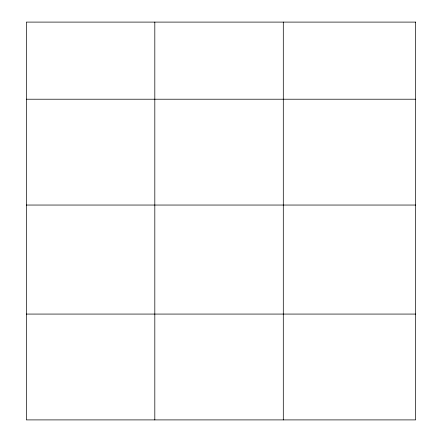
<?xml version="1.0" encoding="UTF-8"?>
<svg xmlns="http://www.w3.org/2000/svg" width="442" height="442" viewBox="0 0 442 442"><rect width="100%" height="100%" fill="white"/><g stroke="black" fill="none" stroke-linecap="round" stroke-linejoin="round"><path stroke-width="0.66" d="M26.338 99.218L415.662 99.218M26.338 205.044L415.662 205.044M26.338 314.074L415.662 314.074M283.294 22.1L283.294 419.9M154.816 22.1L154.816 419.9M415.662 22.1L26.338 22.1L26.338 419.9L415.662 419.9L415.662 22.1"/></g></svg>
